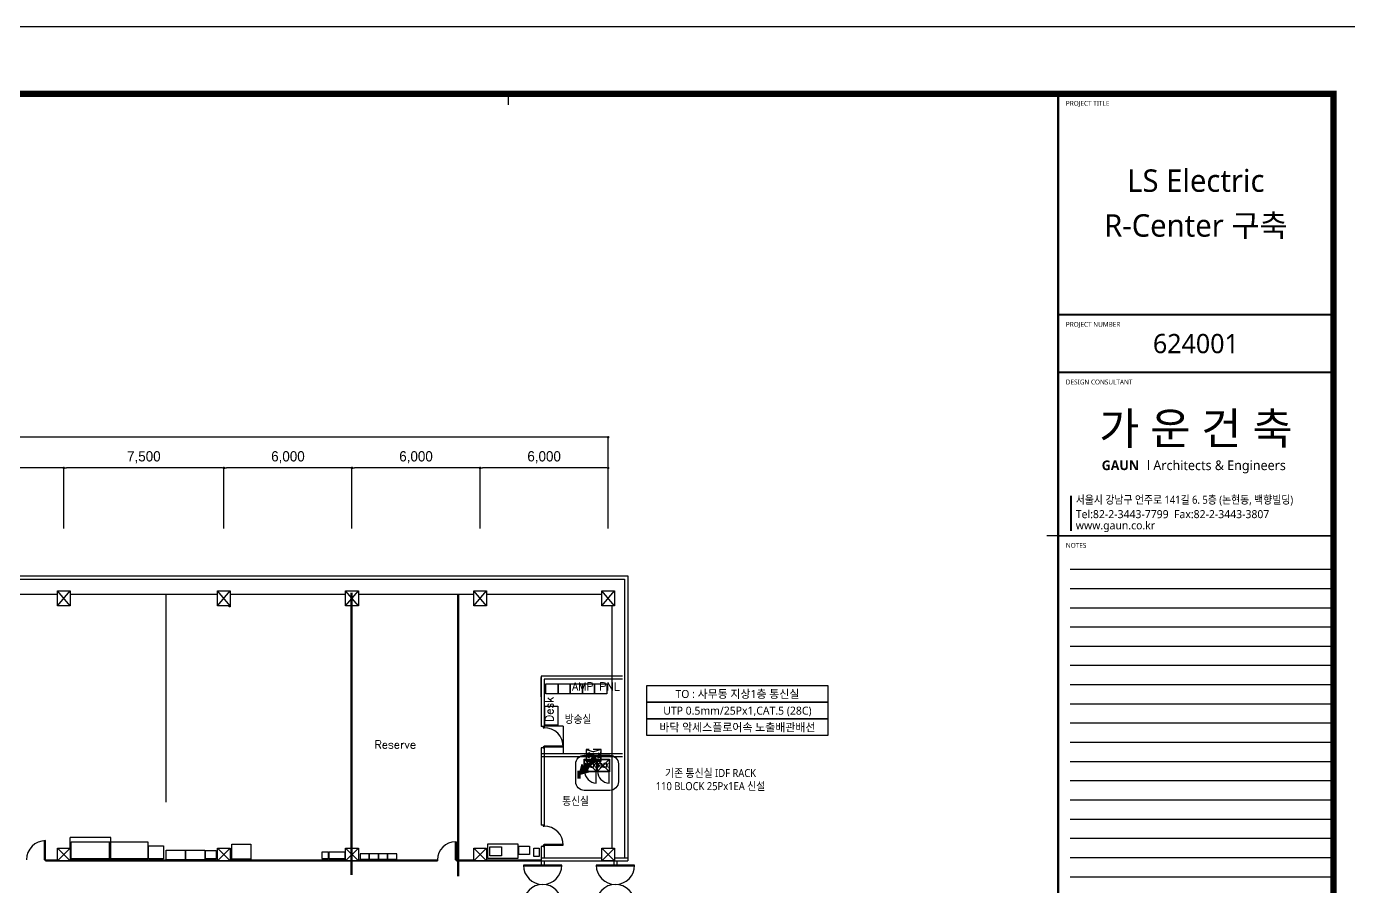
# Model space of a CAD drawing. Header units: millimetres. Extents: x -126150 to 252300, y 0 to 89100.
# Drawn here: x 61694 to 123627, y 48825 to 89100 of the extents above; entities that cross this region are included whole.
import ezdxf
from ezdxf.enums import TextEntityAlignment as Align
from ezdxf.xclip import XClip

# ---------------------------------------------------------------- set-up
doc = ezdxf.new("R2010")
doc.units = ezdxf.units.MM
doc.header["$LTSCALE"] = 1500
doc.header["$XCLIPFRAME"] = 0
for name, pattern in [('CEN', [62, 60, -1, 0, -1]), ('CENTER', [55, 50, -2, 1, -2]), ('HIDDEN', [0.375, 0.25, -0.125])]:
    doc.linetypes.add(name, pattern=pattern)
doc.layers.get('Defpoints').update_dxf_attribs({"color": 167})
for name, color, linetype in [('1', 1, 'Continuous'), ('3131$0$SYM', 3, 'Continuous'), ('arch', 8, 'Continuous'), ('cen', 1, 'CENTER'), ('LIGHT', 3, 'Continuous'), ('REV', 1, 'Continuous'), ('SHT', 5, 'Continuous'), ('SYM', 3, 'Continuous'), ('T-TRAY', 6, 'Continuous'), ('TRAY', 3, 'Continuous'), ('TRAY1', 3, 'Continuous'), ('XREF', 7, 'CEN'), ('치수', 5, 'Continuous')]:
    doc.layers.add(name, color=color, linetype=linetype)
doc.styles.add('2', font='romanc.shx', dxfattribs={"bigfont": 'gsg1.shx'})
doc.styles.add('arch', font='romans.shx', dxfattribs={"bigfont": 'GHS.SHX'})
doc.styles.add('GHS', font='malgun.ttf')
doc.styles.add('XR-SHEET$0$XR-SHEET$0$XR-SHEET$0$맑은고딕', font='malgun.ttf')
doc.styles.add('XR-SHEET$0$XR-SHEET$0$XREF-Form$0$맑은고딕', font='malgun.ttf')
doc.styles.add('XR-SHEET$0$XR-SHEET$0$XREF-Form$0$맑은고딕B', font='malgunbd.ttf')
doc.styles.add('을릉도M', font='')
doc.styles.get('을릉도M').set_extended_font_data('HY울릉도M')
doc.dimstyles.new('D400', dxfattribs={"dimscale": 100, "dimtxt": 7.5, "dimasz": 1, "dimexe": 0, "dimexo": 1.3, "dimgap": 1.8, "dimtad": 1, "dimdec": 0, "dimzin": 1, "dimdsep": 46, "dimlunit": 6, "dimtxsty": '을릉도M', "dimblk": 'DOT', "dimcen": 10, "dimclrd": 1, "dimclre": 1, "dimclrt": 3, "dimadec": 0, "dimazin": 0, "dimtfac": 1, "dimtdec": 0, "dimtix": 1, "dimtmove": 0, "dimatfit": 3, "dimldrblk": 'DOTSMALL', "dimfxl": 1, "dimtolj": 1, "dimtzin": 0, "dimarcsym": 0})

# ---------------------------------------------------------------- blocks, each defined once
blk = doc.blocks.new('XR-사무동', base_point=(461, 408.4))
at = {"layer": 'arch'}
for p, q in [((21149.1, 60224.9), (82889.1, 60224.9)), ((82889.1, 60224.9), (82889.1, 46874.9)), ((21299.1, 60074.9), (82739.1, 60074.9)), ((56169.1, 58824.9), (56769.1, 59524.9)), ((56769.1, 58824.9), (56169.1, 59524.9)), ((63669.1, 58824.9), (64269.1, 59524.9)), ((64269.1, 58824.9), (63669.1, 59524.9)), ((69669.1, 58824.9), (70269.1, 59524.9)), ((70269.1, 58824.9), (69669.1, 59524.9)), ((75669.1, 58824.9), (76269.1, 59524.9)), ((76269.1, 58824.9), (75669.1, 59524.9)), ((81669.1, 58824.9), (82269.1, 59524.9)), ((82269.1, 58824.9), (81669.1, 59524.9)), ((82739.1, 60074.9), (82739.1, 47024.9)), ((47769.1, 59364.9), (56169.1, 59364.9)), ((56769.1, 59364.9), (63669.1, 59364.9)), ((61269.1, 49632.3), (61269.1, 59364.9)), ((64269.1, 59364.9), (69669.1, 59364.9)), ((69929, 46226.9), (69929, 59426.9)), ((69979, 46226.9), (69979, 59426.9)), ((70269.1, 59364.9), (75669.1, 59364.9)), ((74930.3, 46164.4), (74930.3, 59364.4)), ((74980.3, 46164.4), (74980.3, 59364.4)), ((76269.1, 59364.9), (81669.1, 59364.9)), ((82139.1, 58824.9), (82139.1, 47474.9)), ((78807.8, 55457.9), (78807.8, 54557.9)), ((82639.1, 55524.9), (78829.1, 55524.9)), ((78829.1, 55524.9), (78829.1, 53164.7)), ((82639.1, 55384.9), (78969.1, 55384.9)), ((78969.1, 55384.9), (78969.1, 53114.7)), ((78969.1, 53164.7), (78829.1, 53164.7)), ((79869.1, 53184.9), (78969.1, 53184.9)), ((79869.1, 53184.9), (79869.1, 51884.9)), ((78829.1, 52164.7), (78829.1, 48556.1)), ((78969.1, 52164.7), (78829.1, 52164.7)), ((78969.1, 52264.7), (79869.1, 52264.7)), ((78969.1, 52264.7), (78969.1, 48506.1)), ((78969.1, 52214.7), (79869.1, 52214.7)), ((82639.1, 51884.9), (78829.1, 51884.9)), ((82639.1, 51744.9), (78829.1, 51744.9)), ((78969.1, 48556.1), (78829.1, 48556.1)), ((55569.1, 46924.9), (55569.1, 47824.9)), ((55619.1, 46924.9), (55619.1, 47824.9)), ((74819.1, 46924.9), (74819.1, 47774.9)), ((74819.1, 47774.9), (74869.1, 47774.9)), ((74869.1, 46874.9), (74869.1, 47774.9)), ((78829.1, 47556.1), (78829.1, 46624.9)), ((78969.1, 47556.1), (78829.1, 47556.1)), ((78969.1, 47656.1), (79869.1, 47656.1)), ((78969.1, 47656.1), (78969.1, 47024.9)), ((78969.1, 47606.1), (79869.1, 47606.1)), ((55569.1, 46924.9), (56169.1, 46924.9)), ((55569.1, 46924.9), (56169.1, 46924.9)), ((55619.1, 46874.9), (56169.1, 46874.9)), ((55619.1, 46874.9), (66571, 46874.9)), ((56769.1, 46924.9), (63669.1, 46924.9)), ((64269.1, 46924.9), (66571, 46924.9)), ((64269.1, 46924.9), (69669.1, 46924.9)), ((64269.1, 46874.9), (73969.1, 46874.9)), ((70269.1, 46924.9), (73969.1, 46924.9)), ((74819.1, 46924.9), (75669.1, 46924.9)), ((74819.1, 46924.9), (75669.1, 46924.9)), ((74869.1, 46874.9), (75669.1, 46874.9)), ((74869.1, 46874.9), (78829.1, 46874.9)), ((76269.1, 46924.9), (78829.1, 46924.9)), ((79799.1, 46674.9), (77999.1, 46674.9)), ((79799.1, 46624.9), (77999.1, 46624.9)), ((78829.1, 47024.9), (81669.1, 47024.9)), ((78829.1, 47024.9), (81669.1, 47024.9)), ((78829.1, 46874.9), (82889.1, 46874.9)), ((78969.1, 46874.9), (78969.1, 46624.9)), ((83209.1, 46674.9), (81409.1, 46674.9)), ((83209.1, 46624.9), (81409.1, 46624.9)), ((82239.1, 46874.9), (82239.1, 46624.9)), ((82269.1, 47024.9), (82889.1, 47024.9)), ((82269.1, 47024.9), (82739.1, 47024.9)), ((82379.1, 46874.9), (82379.1, 46624.9))]:
    blk.add_line(p, q, dxfattribs=at)
at = {"layer": 'arch', "linetype": 'HIDDEN', "ltscale": 1000}
for p, q in [((58669.1, 47974.9), (56769.1, 47974.9)), ((56769.1, 47474.9), (56769.1, 47974.9)), ((58669.1, 46924.9), (58669.1, 47974.9))]:
    blk.add_line(p, q, dxfattribs=at)
at = {"layer": 'arch', "linetype": 'ByBlock'}
for p, q in [((56169.1, 46874.9), (56769.1, 47474.9)), ((56169.1, 47474.9), (56769.1, 46874.9)), ((63669.1, 46874.9), (64269.1, 47474.9)), ((63669.1, 47474.9), (64269.1, 46874.9)), ((69669.1, 46874.9), (70269.1, 47474.9)), ((69669.1, 47474.9), (70269.1, 46874.9)), ((75669.1, 46874.9), (76269.1, 47474.9)), ((75669.1, 47474.9), (76269.1, 46874.9)), ((81669.1, 46874.9), (82269.1, 47474.9)), ((81669.1, 47474.9), (82269.1, 46874.9))]:
    blk.add_line(p, q, dxfattribs=at)
at = {"layer": 'arch'}
for points in [[(56169.1, 59524.9), (56769.1, 59524.9), (56769.1, 58824.9), (56169.1, 58824.9)], [(63669.1, 59524.9), (64269.1, 59524.9), (64269.1, 58824.9), (63669.1, 58824.9)], [(69669.1, 59524.9), (70269.1, 59524.9), (70269.1, 58824.9), (69669.1, 58824.9)], [(75669.1, 59524.9), (76269.1, 59524.9), (76269.1, 58824.9), (75669.1, 58824.9)], [(81669.1, 59524.9), (82269.1, 59524.9), (82269.1, 58824.9), (81669.1, 58824.9)], [(64219.1, 58774.9), (64219.1, 58824.9), (64269.1, 58824.9), (64269.1, 58774.9)], [(79054, 55161.8), (79624, 55161.8), (79624, 54691.8), (79054, 54691.8)], [(79624, 55161.8), (80194, 55161.8), (80194, 54691.8), (79624, 54691.8)], [(80194, 55161.8), (80764, 55161.8), (80764, 54691.8), (80194, 54691.8)], [(80764, 55161.8), (81334, 55161.8), (81334, 54691.8), (80764, 54691.8)], [(81334, 55161.8), (81904, 55161.8), (81904, 54691.8), (81334, 54691.8)], [(79007.8, 54128), (79607.8, 54128), (79607.8, 53228), (79007.8, 53228)], [(78969.1, 53164.7), (78919.1, 53164.7), (78919.1, 53114.7), (78969.1, 53114.7)], [(78969.1, 52214.7), (78919.1, 52214.7), (78919.1, 52164.7), (78969.1, 52164.7)], [(78969.1, 48556.1), (78919.1, 48556.1), (78919.1, 48506.1), (78969.1, 48506.1)], [(56813.1, 47765.6), (58613.1, 47765.6), (58613.1, 46965.6), (56813.1, 46965.6)], [(58613.1, 47765.6), (60413.1, 47765.6), (60413.1, 46965.6), (58613.1, 46965.6)], [(60441.3, 47580.3), (61141.3, 47580.3), (61141.3, 46980.3), (60441.3, 46980.3)], [(61269.1, 47374.9), (62169.1, 47374.9), (62169.1, 46924.9), (61269.1, 46924.9)], [(62169.1, 47374.9), (63069.1, 47374.9), (63069.1, 46924.9), (62169.1, 46924.9)], [(63101.6, 47367.3), (63601.6, 47367.3), (63601.6, 46967.3), (63101.6, 46967.3)], [(64333.5, 47652.1), (65233.5, 47652.1), (65233.5, 46952.1), (64333.5, 46952.1)], [(68861, 46983.9), (68861, 47283.9), (68561, 47283.9), (68561, 46983.9)], [(69630.4, 47299), (69630.4, 46969), (68900.4, 46969), (68900.4, 47299)], [(70777.9, 46957.3), (70777.9, 47207.3), (70347.9, 47207.3), (70347.9, 46957.3)], [(71207.9, 46957.3), (71207.9, 47207.3), (70777.9, 47207.3), (70777.9, 46957.3)], [(71637.9, 46957.3), (71637.9, 47207.3), (71207.9, 47207.3), (71207.9, 46957.3)], [(72067.9, 46957.3), (72067.9, 47207.3), (71637.9, 47207.3), (71637.9, 46957.3)], [(76336.3, 47681.6), (77736.3, 47681.6), (77736.3, 46981.6), (76336.3, 46981.6)], [(76977.4, 47538.4), (76977.4, 47108.4), (76427.4, 47108.4), (76427.4, 47538.4)], [(77783.5, 47558), (78283.5, 47558), (78283.5, 47178), (77783.5, 47178)], [(78730, 47479.1), (78730, 47079.1), (78490, 47079.1), (78490, 47479.1)], [(78969.1, 47606.1), (78919.1, 47606.1), (78919.1, 47556.1), (78969.1, 47556.1)], [(55619.1, 46924.9), (55669.1, 46924.9), (55669.1, 46874.9), (55619.1, 46874.9)], [(73919.1, 46924.9), (73969.1, 46924.9), (73969.1, 46874.9), (73919.1, 46874.9)], [(74869.1, 46924.9), (74919.1, 46924.9), (74919.1, 46874.9), (74869.1, 46874.9)]]:
    blk.add_lwpolyline(points, close=True, dxfattribs=at)
at = {"layer": 'arch', "linetype": 'ByBlock'}
for points in [[(56169.1, 47474.9), (56769.1, 47474.9), (56769.1, 46874.9), (56169.1, 46874.9)], [(63669.1, 47474.9), (64269.1, 47474.9), (64269.1, 46874.9), (63669.1, 46874.9)], [(69669.1, 47474.9), (70269.1, 47474.9), (70269.1, 46874.9), (69669.1, 46874.9)], [(75669.1, 47474.9), (76269.1, 47474.9), (76269.1, 46874.9), (75669.1, 46874.9)], [(81669.1, 47474.9), (82269.1, 47474.9), (82269.1, 46874.9), (81669.1, 46874.9)]]:
    blk.add_lwpolyline(points, close=True, dxfattribs=at)
at = {"layer": 'arch'}
for centre, radius, start, end in [((78969.1, 52214.7), 900, 0, 90), ((78969.1, 47606.1), 900, 0, 90), ((55619.1, 46924.9), 900, 90, 180), ((74819.1, 46924.9), 850, 90, 180), ((78899.1, 46674.9), 900, 180, 0), ((82309.1, 46674.9), 900, 180, 0), ((78899.1, 44874.9), 900, 0, 180), ((82309.1, 44874.9), 900, 0, 180)]:
    blk.add_arc(centre, radius, start, end, dxfattribs=at)
at = {"layer": 'arch', "style": 'arch'}
for s, p in [('AMP PNL', (80278.7, 54860.1)), ('방송실', (79937.3, 53294.3)), ('Reserve', (71026.9, 52134)), ('통신실', (79821.5, 49459.3))]:
    blk.add_text(s, height=375, dxfattribs=at).set_placement(p)
blk.add_text('Desk', height=375, rotation=90, dxfattribs=at).set_placement((79400.7, 53382.9))
blk = doc.blocks.new('DOT')
at = {"layer": 'cen', "color": 0, "linetype": 'ByBlock'}
blk.add_line((-0.5, 0), (-1, 0), dxfattribs=at)
at = {"layer": 'cen', "color": 0, "linetype": 'ByBlock', "const_width": 0.5}
blk.add_lwpolyline([(-0.25, 0, 1), (0.25, 0, 1)], format="xyb", close=True, dxfattribs=at)
blk = doc.blocks.new('*D12')
at = {"layer": 'Defpoints', "color": 0, "transparency": 16777216}
for p in [(54444, 68425), (54444, 65436), (63444, 65436)]:
    blk.add_point(p, dxfattribs=at)
at = {"layer": '치수', "color": 1, "lineweight": -2, "ltscale": 200, "transparency": 16777216}
for p, q in [((54444, 65592), (54444, 68425)), ((63324, 68425), (54564, 68425)), ((63444, 65592), (63444, 68425))]:
    blk.add_line(p, q, dxfattribs=at)
at = {"layer": '치수', "color": 1, "lineweight": -2, "transparency": 16777216, "xscale": 120, "yscale": 120, "zscale": 120, "rotation": 180}
blk.add_blockref('DOT', (54444, 68425), dxfattribs=at)
at = {"layer": '치수', "color": 1, "lineweight": -2, "transparency": 16777216, "xscale": 120, "yscale": 120, "zscale": 120}
blk.add_blockref('DOT', (63444, 68425), dxfattribs=at)
at = {"layer": '치수', "color": 3, "transparency": 16777216, "insert": (58944, 68928), "char_height": 480, "attachment_point": 5, "style": '을릉도M'}
blk.add_mtext('\\A1;9,000', dxfattribs=at)
blk = doc.blocks.new('_DotSmall')
at = {"color": 0, "linetype": 'ByBlock', "const_width": 0.5}
blk.add_lwpolyline([(-0.0625, 0, 1), (0.0625, 0, 1)], format="xyb", close=True, dxfattribs=at)
blk = doc.blocks.new('*D13')
at = {"layer": 'Defpoints', "color": 0, "transparency": 16777216}
for p in [(63444, 68425), (63444, 65436), (70944, 65436)]:
    blk.add_point(p, dxfattribs=at)
at = {"layer": '치수', "color": 1, "lineweight": -2, "ltscale": 200, "transparency": 16777216}
for p, q in [((63444, 65592), (63444, 68425)), ((70824, 68425), (63564, 68425)), ((70944, 65592), (70944, 68425))]:
    blk.add_line(p, q, dxfattribs=at)
at = {"layer": '치수', "color": 1, "lineweight": -2, "transparency": 16777216, "xscale": 120, "yscale": 120, "zscale": 120, "rotation": 180}
blk.add_blockref('DOT', (63444, 68425), dxfattribs=at)
at = {"layer": '치수', "color": 1, "lineweight": -2, "transparency": 16777216, "xscale": 120, "yscale": 120, "zscale": 120}
blk.add_blockref('DOT', (70944, 68425), dxfattribs=at)
at = {"layer": '치수', "color": 3, "transparency": 16777216, "insert": (67194, 68927), "char_height": 480, "attachment_point": 5, "style": '을릉도M'}
blk.add_mtext('\\A1;7,500', dxfattribs=at)
blk = doc.blocks.new('*D14')
at = {"layer": 'Defpoints', "color": 0, "transparency": 16777216}
for p in [(70944, 68425), (70944, 65436), (76944, 65436)]:
    blk.add_point(p, dxfattribs=at)
at = {"layer": '치수', "color": 1, "lineweight": -2, "ltscale": 200, "transparency": 16777216}
for p, q in [((70944, 65592), (70944, 68425)), ((76824, 68425), (71064, 68425)), ((76944, 65592), (76944, 68425))]:
    blk.add_line(p, q, dxfattribs=at)
at = {"layer": '치수', "color": 1, "lineweight": -2, "transparency": 16777216, "xscale": 120, "yscale": 120, "zscale": 120, "rotation": 180}
blk.add_blockref('DOT', (70944, 68425), dxfattribs=at)
at = {"layer": '치수', "color": 1, "lineweight": -2, "transparency": 16777216, "xscale": 120, "yscale": 120, "zscale": 120}
blk.add_blockref('DOT', (76944, 68425), dxfattribs=at)
at = {"layer": '치수', "color": 3, "transparency": 16777216, "insert": (73944, 68927), "char_height": 480, "attachment_point": 5, "style": '을릉도M'}
blk.add_mtext('\\A1;6,000', dxfattribs=at)
blk = doc.blocks.new('*D15')
at = {"layer": 'Defpoints', "color": 0, "transparency": 16777216}
for p in [(76944, 68425), (76944, 65436), (82944, 65436)]:
    blk.add_point(p, dxfattribs=at)
at = {"layer": '치수', "color": 1, "lineweight": -2, "ltscale": 200, "transparency": 16777216}
for p, q in [((76944, 65592), (76944, 68425)), ((82824, 68425), (77064, 68425)), ((82944, 65592), (82944, 68425))]:
    blk.add_line(p, q, dxfattribs=at)
at = {"layer": '치수', "color": 1, "lineweight": -2, "transparency": 16777216, "xscale": 120, "yscale": 120, "zscale": 120, "rotation": 180}
blk.add_blockref('DOT', (76944, 68425), dxfattribs=at)
at = {"layer": '치수', "color": 1, "lineweight": -2, "transparency": 16777216, "xscale": 120, "yscale": 120, "zscale": 120}
blk.add_blockref('DOT', (82944, 68425), dxfattribs=at)
at = {"layer": '치수', "color": 3, "transparency": 16777216, "insert": (79944, 68927), "char_height": 480, "attachment_point": 5, "style": '을릉도M'}
blk.add_mtext('\\A1;6,000', dxfattribs=at)
blk = doc.blocks.new('*D16')
at = {"layer": 'Defpoints', "color": 0, "transparency": 16777216}
for p in [(82944, 68425), (82944, 65436), (88944, 65436)]:
    blk.add_point(p, dxfattribs=at)
at = {"layer": '치수', "color": 1, "lineweight": -2, "ltscale": 200, "transparency": 16777216}
for p, q in [((82944, 65592), (82944, 68425)), ((88824, 68425), (83064, 68425)), ((88944, 65592), (88944, 68425))]:
    blk.add_line(p, q, dxfattribs=at)
at = {"layer": '치수', "color": 1, "lineweight": -2, "transparency": 16777216, "xscale": 120, "yscale": 120, "zscale": 120, "rotation": 180}
blk.add_blockref('DOT', (82944, 68425), dxfattribs=at)
at = {"layer": '치수', "color": 1, "lineweight": -2, "transparency": 16777216, "xscale": 120, "yscale": 120, "zscale": 120}
blk.add_blockref('DOT', (88944, 68425), dxfattribs=at)
at = {"layer": '치수', "color": 3, "transparency": 16777216, "insert": (85944, 68927), "char_height": 480, "attachment_point": 5, "style": '을릉도M'}
blk.add_mtext('\\A1;6,000', dxfattribs=at)
blk = doc.blocks.new('*D17')
at = {"layer": 'Defpoints', "color": 0, "transparency": 16777216}
for p in [(28944, 69863), (28944, 65436), (88944, 65436)]:
    blk.add_point(p, dxfattribs=at)
at = {"layer": '치수', "color": 1, "lineweight": -2, "ltscale": 200, "transparency": 16777216}
for p, q in [((28944, 65592), (28944, 69863)), ((88824, 69863), (29064, 69863)), ((88944, 65592), (88944, 69863))]:
    blk.add_line(p, q, dxfattribs=at)
at = {"layer": '치수', "color": 1, "lineweight": -2, "transparency": 16777216, "xscale": 120, "yscale": 120, "zscale": 120, "rotation": 180}
blk.add_blockref('DOT', (28944, 69863), dxfattribs=at)
at = {"layer": '치수', "color": 1, "lineweight": -2, "transparency": 16777216, "xscale": 120, "yscale": 120, "zscale": 120}
blk.add_blockref('DOT', (88944, 69863), dxfattribs=at)
at = {"layer": '치수', "color": 3, "transparency": 16777216, "insert": (58944, 70365), "char_height": 480, "attachment_point": 5, "style": '을릉도M'}
blk.add_mtext('\\A1;60,000', dxfattribs=at)
blk = doc.blocks.new('ST076')
for p, q in [((-300, -300), (300, 300)), ((300, -300), (-300, 300)), ((-825, -275), (-275, -275))]:
    blk.add_line(p, q)
for points in [[(300, -300), (-300, -300), (-300, 300), (300, 300)], [(275, -275), (-275, -275), (-275, 275), (275, 275)]]:
    blk.add_lwpolyline(points, close=True)
blk.add_arc((-252, -298), 574, 92.30322, 177.69678)
at = {"style": '2'}
blk.add_attdef('A', text='', height=200, dxfattribs=at).set_placement((0, 0), align=Align.MIDDLE_CENTER)
blk = doc.blocks.new('XR-FORM-ET', base_point=(461, 408))
at = {"layer": 'Defpoints', "linetype": 'Continuous', "ltscale": 2}
for points in [[(147457, 84911), (163900, 84911)], [(147457, 84911), (163900, 84911)], [(147457, 83711), (163900, 83711)], [(147457, 83711), (163900, 83711)], [(147457, 82511), (163900, 82511)], [(147457, 82511), (163900, 82511)], [(147457, 81311), (163900, 81311)], [(147457, 81311), (163900, 81311)], [(147457, 80111), (163900, 80111)], [(147457, 80111), (163900, 80111)], [(147457, 78911), (163900, 78911)], [(147457, 78911), (163900, 78911)], [(147457, 77711), (163900, 77711)], [(147457, 77711), (163900, 77711)], [(147457, 76511), (163900, 76511)], [(147457, 76511), (163900, 76511)], [(147457, 75311), (163900, 75311)], [(147457, 75311), (163900, 75311)], [(147457, 74111), (163900, 74111)], [(147457, 74111), (163900, 74111)], [(147457, 72911), (163900, 72911)], [(147457, 72911), (163900, 72911)], [(147457, 71711), (163900, 71711)], [(147457, 71711), (163900, 71711)], [(147457, 70511), (163900, 70511)], [(147457, 70511), (163900, 70511)], [(147457, 69311), (163900, 69311)], [(147457, 69311), (163900, 69311)], [(147457, 68111), (163900, 68111)], [(147457, 68111), (163900, 68111)], [(147457, 66911), (163900, 66911)], [(147457, 66911), (163900, 66911)], [(147457, 65711), (163900, 65711)], [(147457, 65711), (163900, 65711)]]:
    blk.add_lwpolyline(points, dxfattribs=at)
at = {"layer": 'SHT', "color": 171}
for p, q in [((112350, 114600), (112350, 113900)), ((146700, 87000), (146000, 87000))]:
    blk.add_line(p, q, dxfattribs=at)
at = {"layer": 'SHT'}
blk.add_lwpolyline([(0, 118800), (168200, 118800), (168200, 0), (0, 0)], close=True, dxfattribs=at)
at = {"layer": 'SHT', "const_width": 400}
blk.add_lwpolyline([(9300, 114600), (163900, 114600), (163900, 4200), (9300, 4200)], close=True, dxfattribs=at)
at = {"layer": 'SHT'}
for points, const_width in [([(146700, 114600), (146700, 4200)], 160), ([(146700, 100800), (163900, 100800)], 114), ([(146700, 97200), (163900, 97200)], 114), ([(146700, 87000), (163900, 87000)], 114)]:
    blk.add_lwpolyline(points, dxfattribs=dict(at, const_width=const_width))
at = {"layer": 'SHT', "color": 7, "const_width": 140}
blk.add_lwpolyline([(147500, 89500), (147500, 87300)], dxfattribs=at)
at = {"layer": 'SHT', "color": 9, "style": 'XR-SHEET$0$XR-SHEET$0$XREF-Form$0$맑은고딕'}
for s, p in [('PROJECT TITLE', (147180, 114000)), ('PROJECT NUMBER', (147180, 100200)), ('DESIGN CONSULTANT', (147180, 96600)), ('NOTES', (147180, 86400))]:
    blk.add_text(s, height=300, dxfattribs=at).set_placement(p, align=Align.MIDDLE_LEFT)
at = {"layer": 'SHT', "color": 3}
for s, height, style, p in [('LS Electric', 1400, 'XR-SHEET$0$XR-SHEET$0$XR-SHEET$0$맑은고딕', (155300, 109174)), ('R-Center 구축', 1400, 'XR-SHEET$0$XR-SHEET$0$XR-SHEET$0$맑은고딕', (155300, 106374)), ('GAUN ', 600, 'XR-SHEET$0$XR-SHEET$0$XREF-Form$0$맑은고딕B', (150686, 91400))]:
    blk.add_text(s, height=height, dxfattribs=dict(at, style=style)).set_placement(p, align=Align.MIDDLE_CENTER)
at = {"layer": 'SHT', "style": 'XR-SHEET$0$XR-SHEET$0$XR-SHEET$0$맑은고딕'}
blk.add_text('624001', height=1200, dxfattribs=at).set_placement((155300, 99000), align=Align.MIDDLE_CENTER)
at = {"layer": 'SHT', "color": 2, "style": 'XR-SHEET$0$XR-SHEET$0$XREF-Form$0$맑은고딕B'}
blk.add_text('가 운 건 축', height=2000, dxfattribs=at).set_placement((155300, 93700), align=Align.MIDDLE_CENTER)
at = {"layer": 'SHT', "color": 7, "style": 'XR-SHEET$0$XR-SHEET$0$XREF-Form$0$맑은고딕'}
blk.add_text('l Architects & Engineers', height=600, dxfattribs=at).set_placement((156577, 91400), align=Align.MIDDLE_CENTER)
at = {"layer": 'SHT', "color": 7, "style": 'XR-SHEET$0$XR-SHEET$0$XREF-Form$0$맑은고딕', "width": 0.9}
blk.add_text('서울시 강남구 언주로 141길 6. 5층 (논현동, 백향빌딩)', height=500, dxfattribs=at).set_placement((147800, 89250), align=Align.MIDDLE_LEFT)
at = {"layer": 'SHT', "color": 7, "style": 'XR-SHEET$0$XR-SHEET$0$XREF-Form$0$맑은고딕'}
for s, p in [('Tel:82-2-3443-7799  Fax:82-2-3443-3807', (147800, 88350)), ('www.gaun.co.kr', (147800, 87650))]:
    blk.add_text(s, height=500, dxfattribs=at).set_placement(p, align=Align.MIDDLE_LEFT)
blk = doc.blocks.new('A$C222E16D0')
at = {"layer": 'T-TRAY'}
for color, points in [(254, [(0.71, 0.71), (2.49, 4.1), (1.88, 4.71), (5.74, 5.74), (4.71, 1.88), (4.1, 2.49)]), (256, [(1, 0, 1), (-1, 0, 1)])]:
    blk.add_hatch(color=color, dxfattribs=at).paths.add_polyline_path(points)
at = {"layer": 'T-TRAY', "color": 3}
for p in [(2.49, 4.1), (4.1, 2.49)]:
    blk.add_line(p, (0.71, 0.71), dxfattribs=at)
blk.add_lwpolyline([(2.49, 4.1), (1.88, 4.71), (5.74, 5.74), (4.71, 1.88), (4.1, 2.49)], dxfattribs=at)
blk.add_circle((0, 0), 1, dxfattribs=at)

msp = doc.modelspace()

# ---------------------------------------------------------------- linework, layer by layer
at = {"layer": '1'}
msp.add_lwpolyline([(87825.9, 54973.1), (89020.6, 54973.1, -0.4142136), (89420.6, 54573.1), (89420.6, 53726.8, -0.4142136), (89020.6, 53326.8), (87825.9, 53326.8, -0.4142136), (87425.9, 53726.8), (87425.9, 54573.1, -0.4142136)], format="xyb", close=True, dxfattribs=at)
at = {"layer": 'SYM', "color": 6}
msp.add_lwpolyline([(90760.5, 58233.9), (99236.3, 58233.9), (99236.3, 57452.6), (90760.5, 57452.6)], close=True, dxfattribs=at)
at = {"layer": 'TRAY1', "color": 6, "linetype": 'HIDDEN'}
for points in [[(87919.9, 55234.9), (87919.9, 55034.9), (88619.9, 55034.9), (88619.9, 55234.9), (87919.9, 55234.9), (88619.9, 55034.9), (88619.9, 55234.9), (87919.9, 55034.9)], [(88619.9, 54694.9), (88619.9, 54894.9), (87919.9, 54894.9), (87919.9, 54694.9), (88619.9, 54694.9), (87919.9, 54894.9), (87919.9, 54694.9), (88619.9, 54894.9)]]:
    msp.add_lwpolyline(points, dxfattribs=at)
at = {"layer": 'TRAY1', "color": 3}
for points in [[(87981.1, 55134.9, 2, 2, 0), (87969.9, 55134.9, 2, 2, 0), (87969.9, 55034.9, 2, 2, 0), (87981.1, 55034.9, 0, 0, 0), (88558.6, 55034.9, 2, 2, 0), (88569.9, 55034.9, 2, 2, 0), (88569.9, 55134.9, 2, 2, 0), (88558.6, 55134.9, 2, 2, 0), (88569.9, 55134.9, 2, 2, 0), (88569.9, 55049.9, 0, 0, 0), (87969.9, 55049.9, 0, 0, 0)], [(88558.6, 54794.9, 2, 2, 0), (88569.9, 54794.9, 2, 2, 0), (88569.9, 54894.9, 2, 2, 0), (88558.6, 54894.9, 0, 0, 0), (87981.1, 54894.9, 2, 2, 0), (87969.9, 54894.9, 2, 2, 0), (87969.9, 54794.9, 2, 2, 0), (87981.1, 54794.9, 2, 2, 0), (87969.9, 54794.9, 2, 2, 0), (87969.9, 54879.9, 0, 0, 0), (88569.9, 54879.9, 0, 0, 0)]]:
    msp.add_lwpolyline(points, format="xyseb", dxfattribs=at)

# ---------------------------------------------------------------- block references
at = {"layer": 'SYM'}
ref = msp.add_blockref('ST076', (88114.1, 54494.9), dxfattribs=dict(at, rotation=89.99999999999999))
ref.add_attrib('A', 'RACK', dxfattribs={"layer": '0', "height": 200, "style": '2', "width": 0.6}).set_placement((88114.1, 54494.9), align=Align.MIDDLE_CENTER)
ref = msp.add_blockref('ST076', (88714.1, 54494.9), dxfattribs=dict(at, rotation=89.99999999999999))
ref.add_attrib('A', 'RACK', dxfattribs={"layer": '0', "height": 200, "style": '2', "width": 0.6}).set_placement((88714.1, 54494.9), align=Align.MIDDLE_CENTER)
at = {"layer": 'TRAY', "xscale": -119.9999999999999, "yscale": 120, "zscale": 120, "rotation": 90.00000146174978}
msp.add_blockref('A$C222E16D0', (88269.9, 54759.9), dxfattribs=at)
at = {"layer": 'XREF'}
ref = msp.add_blockref('XR-사무동', (7436, 3558.4), dxfattribs=at)
XClip(ref).set_block_clipping_path([(17582.9026928407, 16994.3130183799), (88903.4772014053, 66144.0722302746)])

# ---------------------------------------------------------------- dimensions: what is measured, and where the dimension line sits
at = {"layer": '치수', "ltscale": 200}
for base, p1, p2, picture, middle in [((28944.1, 69863), (88944.1, 65436), (28944.1, 65436), '*D17', (58944.1, 70365.4)), ((54444.1, 68425.1), (63444.1, 65436), (54444.1, 65436), '*D12', (58944.1, 68927.8)), ((63444.1, 68425.1), (70944.1, 65436), (63444.1, 65436), '*D13', (67194.1, 68927.5)), ((70944.1, 68425.1), (76944.1, 65436), (70944.1, 65436), '*D14', (73944.1, 68927.5)), ((76944.1, 68425.1), (82944.1, 65436), (76944.1, 65436), '*D15', (79944.1, 68927.5)), ((82944.1, 68425.1), (88944.1, 65436), (82944.1, 65436), '*D16', (85944.1, 68927.5))]:
    dim = msp.add_linear_dim(base=base, p1=p1, p2=p2, dimstyle='D400', override={"dimscale": 120, "dimtxt": 4, "dimblk": 'DOT'}, dxfattribs=at)
    dim.commit()
    dim.dimension.update_dxf_attribs({"geometry": picture, "text_midpoint": middle})

# ---------------------------------------------------------------- next in the draw order: wipeouts: each hides what was drawn before it
at = {"color": 6}
msp.add_wipeout([(90760.5, 54455.6), (96717.9, 54455.6), (96717.9, 53844.2), (90760.5, 53844.2)], dxfattribs=at).dxf.layer = 'SYM'

# ---------------------------------------------------------------- next in the draw order: linework, layer by layer
at = {"layer": 'SYM', "color": 6}
msp.add_lwpolyline([(89420.6, 54149.9, 0, 106.7, 0), (89740.6, 54149.9, 0, 0, 0), (90760.5, 54149.9, 0, 0, 0)], format="xyseb", dxfattribs=at)

# ---------------------------------------------------------------- next in the draw order: texts
at = {"layer": 'LIGHT', "style": 'GHS', "width": 0.9}
msp.add_text('기존 통신실 IDF RACK', height=375, dxfattribs=at).set_placement((93739.2, 54149.9), align=Align.MIDDLE)

# ---------------------------------------------------------------- next in the draw order: wipeouts: each hides what was drawn before it
at = {"color": 6}
msp.add_wipeout([(90760.5, 53844.2), (96717.9, 53844.2), (96717.9, 53232.9), (90760.5, 53232.9)], dxfattribs=at).dxf.layer = 'SYM'

# ---------------------------------------------------------------- next in the draw order: linework, layer by layer
at = {"layer": '3131$0$SYM', "color": 6}
msp.add_lwpolyline([(87580.5, 53883.1, 150, 150, 0), (87580.5, 54258.1, 0, 0, 0), (87580.5, 56280.8, 0, 0, 0), (90760.5, 56280.8, 0, 0, 0)], format="xyseb", dxfattribs=at)

# ---------------------------------------------------------------- next in the draw order: block references
at = {"layer": '1', "xscale": 0.75, "yscale": 0.75, "zscale": 0.75}
msp.add_blockref('XR-FORM-ET', (345.8, 306.3), dxfattribs=at)

# ---------------------------------------------------------------- next in the draw order: texts
at = {"layer": 'LIGHT', "style": 'GHS', "width": 0.9}
msp.add_text('110 BLOCK 25Px1EA 신설', height=375, dxfattribs=at).set_placement((93739.2, 53538.6), align=Align.MIDDLE)

# ---------------------------------------------------------------- next in the draw order: wipeouts: each hides what was drawn before it
msp.add_wipeout([(90760.5, 58233.9), (99236.3, 58233.9), (99236.3, 57452.6), (90760.5, 57452.6)]).dxf.layer = 'REV'

# ---------------------------------------------------------------- next in the draw order: linework, layer by layer
at = {"layer": 'SYM', "color": 6}
for points in [[(90760.5, 58233.9), (99236.3, 58233.9), (99236.3, 57452.6), (90760.5, 57452.6)], [(90760.5, 57452.6), (99236.3, 57452.6), (99236.3, 56671.4), (90760.5, 56671.4)]]:
    msp.add_lwpolyline(points, close=True, dxfattribs=at)

# ---------------------------------------------------------------- next in the draw order: texts
at = {"layer": 'SYM', "style": 'GHS'}
msp.add_text('TO : 사무동 지상1층 통신실', height=375, dxfattribs=at).set_placement((94998.4, 57843.3), align=Align.MIDDLE_CENTER)

# ---------------------------------------------------------------- next in the draw order: wipeouts: each hides what was drawn before it
msp.add_wipeout([(90760.5, 57452.6), (99236.3, 57452.6), (99236.3, 56671.4), (90760.5, 56671.4)]).dxf.layer = 'REV'

# ---------------------------------------------------------------- next in the draw order: linework, layer by layer
at = {"layer": 'SYM', "color": 6}
for points in [[(90760.5, 57452.6), (99236.3, 57452.6), (99236.3, 56671.4), (90760.5, 56671.4)], [(90760.5, 56671.4), (99236.3, 56671.4), (99236.3, 55890.1), (90760.5, 55890.1)]]:
    msp.add_lwpolyline(points, close=True, dxfattribs=at)

# ---------------------------------------------------------------- next in the draw order: texts
at = {"layer": 'SYM', "style": 'GHS'}
msp.add_text('UTP 0.5mm/25Px1,CAT.5 (28C)', height=375, dxfattribs=at).set_placement((94998.4, 57062), align=Align.MIDDLE_CENTER)

# ---------------------------------------------------------------- next in the draw order: wipeouts: each hides what was drawn before it
msp.add_wipeout([(90760.5, 56671.4), (99236.3, 56671.4), (99236.3, 55890.1), (90760.5, 55890.1)]).dxf.layer = 'REV'

# ---------------------------------------------------------------- next in the draw order: linework, layer by layer
at = {"layer": 'SYM', "color": 6}
msp.add_lwpolyline([(90760.5, 56671.4), (99236.3, 56671.4), (99236.3, 55890.1), (90760.5, 55890.1)], close=True, dxfattribs=at)

# ---------------------------------------------------------------- next in the draw order: texts
at = {"layer": 'SYM', "style": 'GHS'}
msp.add_text('바닥 악세스플로어속 노출배관배선', height=375, dxfattribs=at).set_placement((94998.4, 56280.8), align=Align.MIDDLE_CENTER)

doc.saveas('drawing.dxf')
